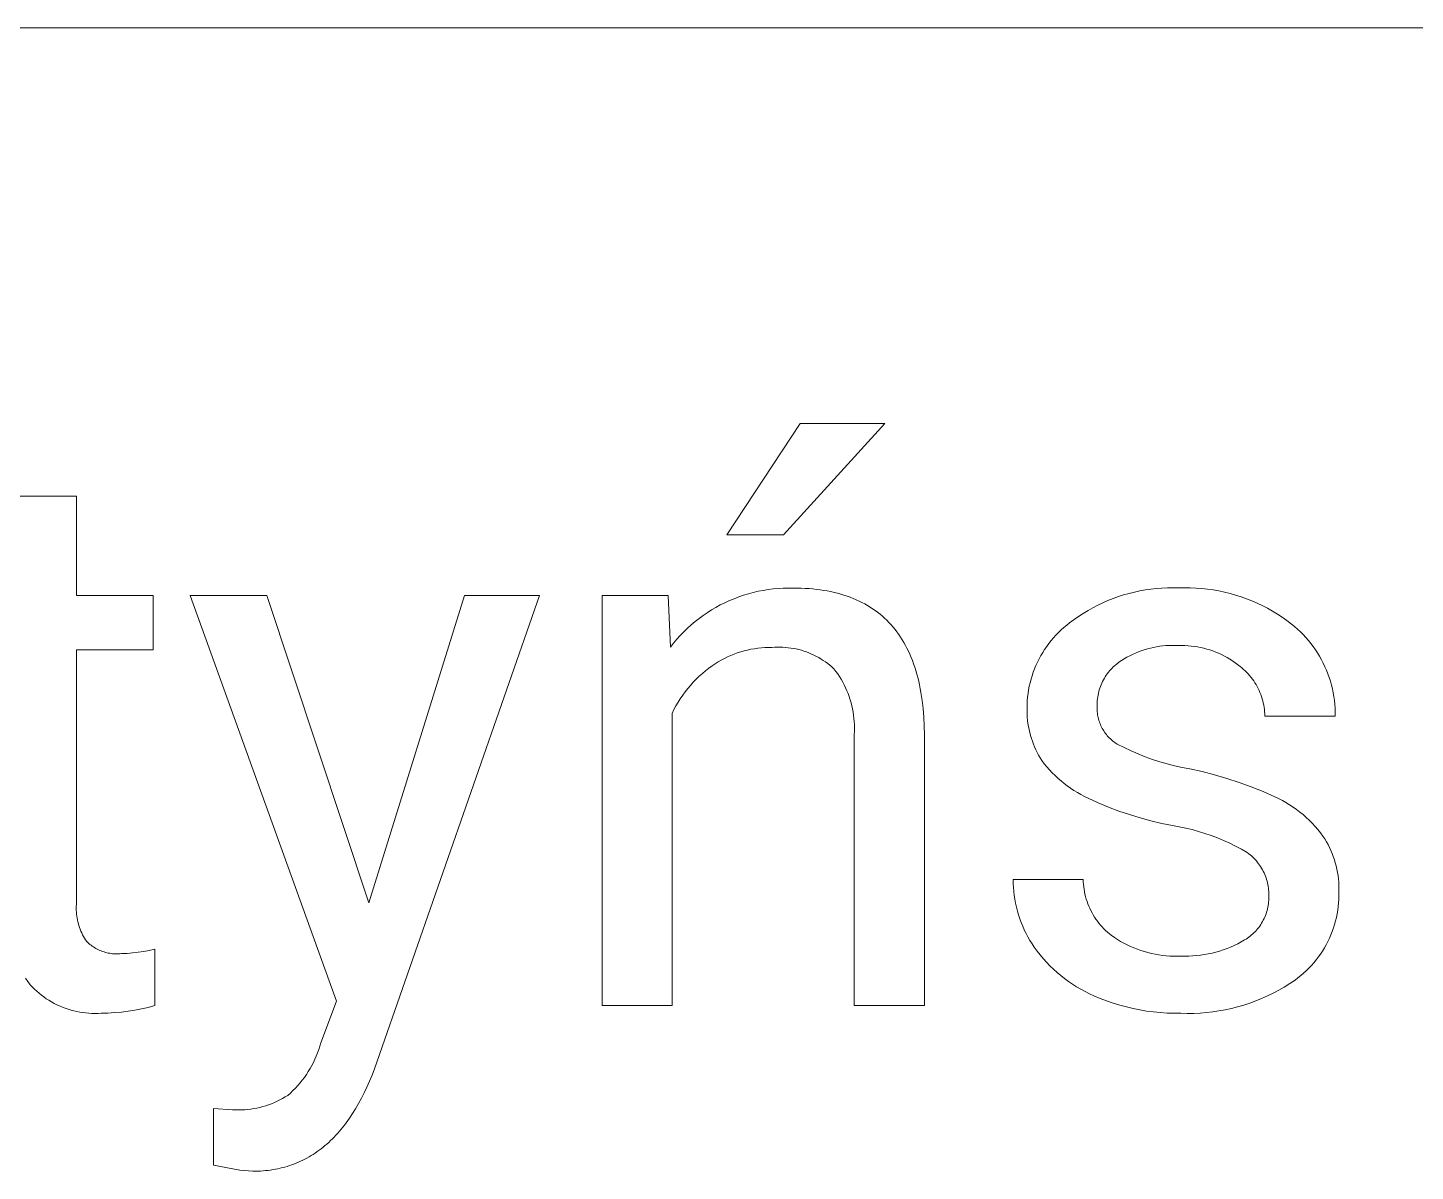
# Model space of a CAD drawing. Header units: millimetres. Extents: x -1283 to 2747, y -259 to 2557.
# Drawn here: x 2009.7 to 2105.7, y 112.7 to 191.8 of the extents above; entities that cross this region are included whole.
import ezdxf

# ---------------------------------------------------------------- set-up
doc = ezdxf.new("R2010")
doc.units = ezdxf.units.MM
doc.header["$MEASUREMENT"] = 0
doc.layers.add('Domyślny', color=7, linetype='Continuous', true_color=0x000000)

msp = doc.modelspace()

# ---------------------------------------------------------------- linework, layer by layer
at = {"layer": 'Domyślny', "color": 18, "lineweight": 15, "true_color": 0x000000}
for p, q in [((2743.172, 191.833), (1223.936, 191.833)), ((2058.08, 156.765), (2063.139, 164.455)), ((2069.004, 164.455), (2061.985, 156.752)), ((2063.139, 164.455), (2069.004, 164.455)), ((2008.229, 159.423), (2013.074, 159.423)), ((2013.074, 159.423), (2013.074, 152.551)), ((2061.985, 156.752), (2058.08, 156.765)), ((2059.227, 152.58), (2059.561, 152.681)), ((2059.561, 152.681), (2059.899, 152.772)), ((2059.899, 152.772), (2060.239, 152.85)), ((2060.239, 152.85), (2060.582, 152.918)), ((2060.582, 152.918), (2060.927, 152.973)), ((2060.927, 152.973), (2061.274, 153.017)), ((2061.274, 153.017), (2061.622, 153.049)), ((2061.622, 153.049), (2061.971, 153.07)), ((2061.971, 153.07), (2062.32, 153.078)), ((2062.32, 153.078), (2062.67, 153.075)), ((2062.67, 153.075), (2062.948, 153.072)), ((2062.948, 153.072), (2063.222, 153.065)), ((2063.222, 153.065), (2063.492, 153.052)), ((2063.492, 153.052), (2063.757, 153.035)), ((2063.757, 153.035), (2064.019, 153.013)), ((2064.019, 153.013), (2064.275, 152.986)), ((2064.275, 152.986), (2064.528, 152.953)), ((2064.528, 152.953), (2064.776, 152.916)), ((2064.776, 152.916), (2065.02, 152.874)), ((2065.02, 152.874), (2065.259, 152.827)), ((2065.259, 152.827), (2065.494, 152.775)), ((2065.494, 152.775), (2065.725, 152.718)), ((2065.725, 152.718), (2065.952, 152.656)), ((2065.952, 152.656), (2066.174, 152.589)), ((2085.521, 152.6), (2085.892, 152.705)), ((2085.892, 152.705), (2086.265, 152.798)), ((2086.265, 152.798), (2086.642, 152.878)), ((2086.642, 152.878), (2087.021, 152.946)), ((2087.021, 152.946), (2087.402, 153)), ((2087.402, 153), (2087.785, 153.042)), ((2087.785, 153.042), (2088.169, 153.071)), ((2088.169, 153.071), (2088.553, 153.088)), ((2088.553, 153.088), (2088.938, 153.091)), ((2088.938, 153.091), (2089.323, 153.081)), ((2089.323, 153.081), (2089.722, 153.093)), ((2089.722, 153.093), (2090.12, 153.091)), ((2090.12, 153.091), (2090.519, 153.076)), ((2090.519, 153.076), (2090.917, 153.047)), ((2090.917, 153.047), (2091.313, 153.005)), ((2091.313, 153.005), (2091.708, 152.949)), ((2091.708, 152.949), (2092.101, 152.88)), ((2092.101, 152.88), (2092.491, 152.798)), ((2092.491, 152.798), (2092.878, 152.702)), ((2092.878, 152.702), (2093.262, 152.594)), ((2013.074, 152.551), (2018.375, 152.551)), ((2018.375, 152.551), (2018.375, 148.807)), ((2031.055, 124.506), (2020.936, 152.555)), ((2020.936, 152.555), (2026.237, 152.555)), ((2026.237, 152.555), (2033.31, 131.297)), ((2033.31, 131.297), (2039.912, 152.555)), ((2045.106, 152.555), (2033.699, 119.823)), ((2039.912, 152.555), (2045.106, 152.555)), ((2049.437, 124.194), (2049.437, 152.551)), ((2049.437, 152.551), (2054.013, 152.551)), ((2054.013, 152.551), (2054.175, 148.995)), ((2057.009, 151.56), (2057.31, 151.738)), ((2057.31, 151.738), (2057.617, 151.905)), ((2057.617, 151.905), (2057.929, 152.061)), ((2057.929, 152.061), (2058.247, 152.207)), ((2058.247, 152.207), (2058.569, 152.342)), ((2058.569, 152.342), (2058.896, 152.467)), ((2058.896, 152.467), (2059.227, 152.58)), ((2066.174, 152.589), (2066.391, 152.517)), ((2066.391, 152.517), (2066.605, 152.441)), ((2066.605, 152.441), (2066.814, 152.359)), ((2066.814, 152.359), (2067.019, 152.272)), ((2067.019, 152.272), (2067.219, 152.181)), ((2067.219, 152.181), (2067.415, 152.084)), ((2067.415, 152.084), (2067.607, 151.982)), ((2067.607, 151.982), (2067.795, 151.876)), ((2067.795, 151.876), (2067.978, 151.764)), ((2067.978, 151.764), (2068.157, 151.648)), ((2083.056, 151.528), (2083.391, 151.716)), ((2083.391, 151.716), (2083.733, 151.893)), ((2083.733, 151.893), (2084.081, 152.058)), ((2084.081, 152.058), (2084.434, 152.211)), ((2084.434, 152.211), (2084.792, 152.353)), ((2084.792, 152.353), (2085.155, 152.483)), ((2085.155, 152.483), (2085.521, 152.6)), ((2093.262, 152.594), (2093.642, 152.473)), ((2093.642, 152.473), (2094.018, 152.338)), ((2094.018, 152.338), (2094.388, 152.192)), ((2094.388, 152.192), (2094.754, 152.032)), ((2094.754, 152.032), (2095.114, 151.861)), ((2095.114, 151.861), (2095.468, 151.677)), ((2095.468, 151.677), (2095.816, 151.481)), ((2055.602, 150.526), (2055.869, 150.752)), ((2055.869, 150.752), (2056.144, 150.968)), ((2056.144, 150.968), (2056.425, 151.175)), ((2056.425, 151.175), (2056.714, 151.373)), ((2056.714, 151.373), (2057.009, 151.56)), ((2068.157, 151.648), (2068.331, 151.527)), ((2068.331, 151.527), (2068.501, 151.4)), ((2068.501, 151.4), (2068.667, 151.269)), ((2068.667, 151.269), (2068.828, 151.133)), ((2068.828, 151.133), (2068.985, 150.992)), ((2068.985, 150.992), (2069.138, 150.845)), ((2069.138, 150.845), (2069.286, 150.694)), ((2081.781, 150.666), (2082.088, 150.897)), ((2082.088, 150.897), (2082.404, 151.118)), ((2082.404, 151.118), (2082.726, 151.328)), ((2082.726, 151.328), (2083.056, 151.528)), ((2095.816, 151.481), (2096.156, 151.274)), ((2096.156, 151.274), (2096.49, 151.056)), ((2096.49, 151.056), (2096.816, 150.826)), ((2096.816, 150.826), (2097.134, 150.585)), ((2054.615, 149.537), (2054.849, 149.797)), ((2054.849, 149.797), (2055.092, 150.048)), ((2055.092, 150.048), (2055.343, 150.292)), ((2055.343, 150.292), (2055.602, 150.526)), ((2069.286, 150.694), (2069.43, 150.538)), ((2069.43, 150.538), (2069.57, 150.377)), ((2069.57, 150.377), (2069.705, 150.211)), ((2069.705, 150.211), (2069.836, 150.04)), ((2069.836, 150.04), (2069.963, 149.865)), ((2069.963, 149.865), (2070.085, 149.684)), ((2080.668, 149.638), (2080.838, 149.825)), ((2080.838, 149.825), (2081.015, 150.006)), ((2081.015, 150.006), (2081.197, 150.181)), ((2081.197, 150.181), (2081.386, 150.349)), ((2081.386, 150.349), (2081.581, 150.511)), ((2081.581, 150.511), (2081.781, 150.666)), ((2097.134, 150.585), (2097.344, 150.415)), ((2097.344, 150.415), (2097.547, 150.237)), ((2097.547, 150.237), (2097.745, 150.053)), ((2097.745, 150.053), (2097.936, 149.862)), ((2097.936, 149.862), (2098.121, 149.664)), ((2018.375, 148.807), (2013.074, 148.807)), ((2013.074, 148.807), (2013.074, 131.199)), ((2054.175, 148.995), (2054.39, 149.27)), ((2054.39, 149.27), (2054.615, 149.537)), ((2059.499, 148.79), (2059.262, 148.731)), ((2059.737, 148.84), (2059.499, 148.79)), ((2059.978, 148.883), (2059.737, 148.84)), ((2060.219, 148.917), (2059.978, 148.883)), ((2060.462, 148.942), (2060.219, 148.917)), ((2060.706, 148.959), (2060.462, 148.942)), ((2060.949, 148.968), (2060.706, 148.959)), ((2061.193, 148.968), (2060.949, 148.968)), ((2061.38, 148.981), (2061.193, 148.968)), ((2061.566, 148.988), (2061.38, 148.981)), ((2061.753, 148.989), (2061.566, 148.988)), ((2061.939, 148.983), (2061.753, 148.989)), ((2062.125, 148.971), (2061.939, 148.983)), ((2062.311, 148.953), (2062.125, 148.971)), ((2062.496, 148.929), (2062.311, 148.953)), ((2062.68, 148.898), (2062.496, 148.929)), ((2062.863, 148.862), (2062.68, 148.898)), ((2063.044, 148.819), (2062.863, 148.862)), ((2063.224, 148.77), (2063.044, 148.819)), ((2070.085, 149.684), (2070.203, 149.498)), ((2070.203, 149.498), (2070.317, 149.307)), ((2070.317, 149.307), (2070.426, 149.111)), ((2070.426, 149.111), (2070.531, 148.911)), ((2070.531, 148.911), (2070.632, 148.705)), ((2079.918, 148.622), (2080.054, 148.835)), ((2080.054, 148.835), (2080.197, 149.044)), ((2080.197, 149.044), (2080.347, 149.247)), ((2080.347, 149.247), (2080.504, 149.446)), ((2080.504, 149.446), (2080.668, 149.638)), ((2086.949, 148.806), (2086.742, 148.736)), ((2087.159, 148.868), (2086.949, 148.806)), ((2087.37, 148.923), (2087.159, 148.868)), ((2087.584, 148.971), (2087.37, 148.923)), ((2087.798, 149.012), (2087.584, 148.971)), ((2088.014, 149.046), (2087.798, 149.012)), ((2088.231, 149.073), (2088.014, 149.046)), ((2088.449, 149.092), (2088.231, 149.073)), ((2088.667, 149.104), (2088.449, 149.092)), ((2088.886, 149.108), (2088.667, 149.104)), ((2089.105, 149.106), (2088.886, 149.108)), ((2089.323, 149.096), (2089.105, 149.106)), ((2089.542, 149.1), (2089.323, 149.096)), ((2089.761, 149.096), (2089.542, 149.1)), ((2089.979, 149.085), (2089.761, 149.096)), ((2090.197, 149.066), (2089.979, 149.085)), ((2090.414, 149.04), (2090.197, 149.066)), ((2090.631, 149.006), (2090.414, 149.04)), ((2090.845, 148.965), (2090.631, 149.006)), ((2091.059, 148.916), (2090.845, 148.965)), ((2091.27, 148.86), (2091.059, 148.916)), ((2091.48, 148.797), (2091.27, 148.86)), ((2091.687, 148.726), (2091.48, 148.797)), ((2098.121, 149.664), (2098.298, 149.46)), ((2098.298, 149.46), (2098.469, 149.251)), ((2098.469, 149.251), (2098.632, 149.035)), ((2098.632, 149.035), (2098.788, 148.814)), ((2098.788, 148.814), (2098.936, 148.588)), ((2057.262, 147.843), (2057.06, 147.707)), ((2057.47, 147.972), (2057.262, 147.843)), ((2057.681, 148.094), (2057.47, 147.972)), ((2057.897, 148.208), (2057.681, 148.094)), ((2058.116, 148.315), (2057.897, 148.208)), ((2058.339, 148.414), (2058.116, 148.315)), ((2058.566, 148.505), (2058.339, 148.414)), ((2058.795, 148.588), (2058.566, 148.505)), ((2059.027, 148.664), (2058.795, 148.588)), ((2059.262, 148.731), (2059.027, 148.664)), ((2063.403, 148.715), (2063.224, 148.77)), ((2063.579, 148.654), (2063.403, 148.715)), ((2063.753, 148.588), (2063.579, 148.654)), ((2063.925, 148.515), (2063.753, 148.588)), ((2064.095, 148.437), (2063.925, 148.515)), ((2064.261, 148.353), (2064.095, 148.437)), ((2064.425, 148.264), (2064.261, 148.353)), ((2064.586, 148.169), (2064.425, 148.264)), ((2064.743, 148.069), (2064.586, 148.169)), ((2064.897, 147.963), (2064.743, 148.069)), ((2065.047, 147.853), (2064.897, 147.963)), ((2065.194, 147.737), (2065.047, 147.853)), ((2070.632, 148.705), (2070.728, 148.495)), ((2070.728, 148.495), (2070.82, 148.279)), ((2070.82, 148.279), (2070.907, 148.059)), ((2070.907, 148.059), (2070.99, 147.833)), ((2070.99, 147.833), (2071.069, 147.603)), ((2079.451, 147.725), (2079.556, 147.955)), ((2079.556, 147.955), (2079.669, 148.182)), ((2079.669, 148.182), (2079.79, 148.404)), ((2079.79, 148.404), (2079.918, 148.622)), ((2085.089, 147.866), (2084.991, 147.788)), ((2085.189, 147.941), (2085.089, 147.866)), ((2085.371, 148.063), (2085.189, 147.941)), ((2085.557, 148.179), (2085.371, 148.063)), ((2085.746, 148.288), (2085.557, 148.179)), ((2085.939, 148.391), (2085.746, 148.288)), ((2086.135, 148.487), (2085.939, 148.391)), ((2086.335, 148.577), (2086.135, 148.487)), ((2086.537, 148.66), (2086.335, 148.577)), ((2086.742, 148.736), (2086.537, 148.66)), ((2091.891, 148.648), (2091.687, 148.726)), ((2092.093, 148.564), (2091.891, 148.648)), ((2092.292, 148.472), (2092.093, 148.564)), ((2092.487, 148.373), (2092.292, 148.472)), ((2092.679, 148.268), (2092.487, 148.373)), ((2092.867, 148.156), (2092.679, 148.268)), ((2093.051, 148.038), (2092.867, 148.156)), ((2093.231, 147.914), (2093.051, 148.038)), ((2093.407, 147.783), (2093.231, 147.914)), ((2098.936, 148.588), (2099.077, 148.357)), ((2099.077, 148.357), (2099.209, 148.122)), ((2099.209, 148.122), (2099.333, 147.882)), ((2099.333, 147.882), (2099.449, 147.637)), ((2056.159, 146.972), (2055.95, 146.77)), ((2056.375, 147.167), (2056.159, 146.972)), ((2056.597, 147.355), (2056.375, 147.167)), ((2056.825, 147.535), (2056.597, 147.355)), ((2057.06, 147.707), (2056.825, 147.535)), ((2065.336, 147.617), (2065.194, 147.737)), ((2065.475, 147.492), (2065.336, 147.617)), ((2065.609, 147.316), (2065.475, 147.492)), ((2065.737, 147.137), (2065.609, 147.316)), ((2065.859, 146.953), (2065.737, 147.137)), ((2065.975, 146.765), (2065.859, 146.953)), ((2071.069, 147.603), (2071.144, 147.368)), ((2071.144, 147.368), (2071.214, 147.127)), ((2071.214, 147.127), (2071.279, 146.882)), ((2071.279, 146.882), (2071.341, 146.632)), ((2079.112, 146.773), (2079.185, 147.015)), ((2079.185, 147.015), (2079.265, 147.255)), ((2079.265, 147.255), (2079.354, 147.492)), ((2079.354, 147.492), (2079.451, 147.725)), ((2084.25, 146.944), (2084.185, 146.837)), ((2084.319, 147.049), (2084.25, 146.944)), ((2084.391, 147.151), (2084.319, 147.049)), ((2084.467, 147.251), (2084.391, 147.151)), ((2084.547, 147.348), (2084.467, 147.251)), ((2084.63, 147.442), (2084.547, 147.348)), ((2084.715, 147.533), (2084.63, 147.442)), ((2084.805, 147.621), (2084.715, 147.533)), ((2084.897, 147.706), (2084.805, 147.621)), ((2084.991, 147.788), (2084.897, 147.706)), ((2093.577, 147.646), (2093.407, 147.783)), ((2093.696, 147.551), (2093.577, 147.646)), ((2093.812, 147.452), (2093.696, 147.551)), ((2093.924, 147.349), (2093.812, 147.452)), ((2094.032, 147.242), (2093.924, 147.349)), ((2094.137, 147.132), (2094.032, 147.242)), ((2094.237, 147.018), (2094.137, 147.132)), ((2094.334, 146.9), (2094.237, 147.018)), ((2094.426, 146.779), (2094.334, 146.9)), ((2099.449, 147.637), (2099.557, 147.389)), ((2099.557, 147.389), (2099.656, 147.138)), ((2099.656, 147.138), (2099.746, 146.883)), ((2099.746, 146.883), (2099.827, 146.625)), ((2055.366, 146.122), (2055.187, 145.893)), ((2055.553, 146.345), (2055.366, 146.122)), ((2055.748, 146.561), (2055.553, 146.345)), ((2055.95, 146.77), (2055.748, 146.561)), ((2066.085, 146.573), (2065.975, 146.765)), ((2066.188, 146.377), (2066.085, 146.573)), ((2066.284, 146.179), (2066.188, 146.377)), ((2066.374, 145.977), (2066.284, 146.179)), ((2066.457, 145.772), (2066.374, 145.977)), ((2071.341, 146.632), (2071.398, 146.377)), ((2071.398, 146.377), (2071.45, 146.117)), ((2071.45, 146.117), (2071.499, 145.852)), ((2078.908, 145.783), (2078.946, 146.033)), ((2078.946, 146.033), (2078.993, 146.281)), ((2078.993, 146.281), (2079.048, 146.528)), ((2079.048, 146.528), (2079.112, 146.773)), ((2083.802, 145.914), (2083.773, 145.792)), ((2083.836, 146.035), (2083.802, 145.914)), ((2083.874, 146.154), (2083.836, 146.035)), ((2083.915, 146.273), (2083.874, 146.154)), ((2083.961, 146.389), (2083.915, 146.273)), ((2084.011, 146.504), (2083.961, 146.389)), ((2084.065, 146.617), (2084.011, 146.504)), ((2084.123, 146.728), (2084.065, 146.617)), ((2084.185, 146.837), (2084.123, 146.728)), ((2094.515, 146.655), (2094.426, 146.779)), ((2094.599, 146.528), (2094.515, 146.655)), ((2094.678, 146.398), (2094.599, 146.528)), ((2094.753, 146.266), (2094.678, 146.398)), ((2094.823, 146.131), (2094.753, 146.266)), ((2094.888, 145.994), (2094.823, 146.131)), ((2094.949, 145.854), (2094.888, 145.994)), ((2099.827, 146.625), (2099.9, 146.365)), ((2099.9, 146.365), (2099.964, 146.102)), ((2099.964, 146.102), (2100.018, 145.837)), ((2054.696, 145.172), (2054.549, 144.921)), ((2054.851, 145.418), (2054.696, 145.172)), ((2055.015, 145.659), (2054.851, 145.418)), ((2055.187, 145.893), (2055.015, 145.659)), ((2066.533, 145.565), (2066.457, 145.772)), ((2066.602, 145.355), (2066.533, 145.565)), ((2066.664, 145.143), (2066.602, 145.355)), ((2066.719, 144.929), (2066.664, 145.143)), ((2071.499, 145.852), (2071.543, 145.582)), ((2071.543, 145.582), (2071.582, 145.307)), ((2071.582, 145.307), (2071.648, 144.742)), ((2078.842, 144.774), (2078.845, 145.027)), ((2078.845, 145.027), (2078.857, 145.28)), ((2078.857, 145.28), (2078.878, 145.532)), ((2078.878, 145.532), (2078.908, 145.783)), ((2083.689, 145.172), (2083.686, 145.047)), ((2083.686, 145.047), (2083.686, 144.922)), ((2083.698, 145.297), (2083.689, 145.172)), ((2083.71, 145.422), (2083.698, 145.297)), ((2083.727, 145.546), (2083.71, 145.422)), ((2083.747, 145.67), (2083.727, 145.546)), ((2083.773, 145.792), (2083.747, 145.67)), ((2095.005, 145.712), (2094.949, 145.854)), ((2095.056, 145.569), (2095.005, 145.712)), ((2095.101, 145.424), (2095.056, 145.569)), ((2095.142, 145.277), (2095.101, 145.424)), ((2095.178, 145.129), (2095.142, 145.277)), ((2095.208, 144.98), (2095.178, 145.129)), ((2095.233, 144.83), (2095.208, 144.98)), ((2100.018, 145.837), (2100.064, 145.571)), ((2100.064, 145.571), (2100.1, 145.303)), ((2100.1, 145.303), (2100.127, 145.034)), ((2100.127, 145.034), (2100.145, 144.764)), ((2054.411, 144.665), (2054.282, 144.405)), ((2054.282, 144.405), (2054.282, 124.194)), ((2054.549, 144.921), (2054.411, 144.665)), ((2066.767, 144.713), (2066.719, 144.929)), ((2066.807, 144.496), (2066.767, 144.713)), ((2066.84, 144.278), (2066.807, 144.496)), ((2066.866, 144.059), (2066.84, 144.278)), ((2066.884, 143.838), (2066.866, 144.059)), ((2071.648, 144.742), (2071.697, 144.157)), ((2071.697, 144.157), (2071.728, 143.553)), ((2078.839, 144.562), (2078.842, 144.774)), ((2078.843, 144.349), (2078.839, 144.562)), ((2078.855, 144.137), (2078.843, 144.349)), ((2078.874, 143.926), (2078.855, 144.137)), ((2083.686, 144.922), (2083.683, 144.821)), ((2083.683, 144.821), (2083.683, 144.719)), ((2083.683, 144.719), (2083.686, 144.618)), ((2083.686, 144.618), (2083.693, 144.517)), ((2083.693, 144.517), (2083.704, 144.416)), ((2083.704, 144.416), (2083.717, 144.316)), ((2083.717, 144.316), (2083.735, 144.216)), ((2083.735, 144.216), (2083.756, 144.117)), ((2083.756, 144.117), (2083.78, 144.019)), ((2083.78, 144.019), (2083.808, 143.921)), ((2095.253, 144.679), (2095.233, 144.83)), ((2095.268, 144.528), (2095.253, 144.679)), ((2095.278, 144.376), (2095.268, 144.528)), ((2095.282, 144.224), (2095.278, 144.376)), ((2100.153, 144.224), (2095.282, 144.224)), ((2100.145, 144.764), (2100.154, 144.494)), ((2100.154, 144.494), (2100.153, 144.224)), ((2066.895, 143.618), (2066.884, 143.838)), ((2066.884, 142.956), (2066.895, 143.176)), ((2066.899, 143.397), (2066.895, 143.618)), ((2066.895, 143.176), (2066.899, 143.397)), ((2071.728, 143.553), (2071.742, 142.929)), ((2078.9, 143.715), (2078.874, 143.926)), ((2078.933, 143.505), (2078.9, 143.715)), ((2078.973, 143.297), (2078.933, 143.505)), ((2079.02, 143.09), (2078.973, 143.297)), ((2079.074, 142.884), (2079.02, 143.09)), ((2083.808, 143.921), (2083.839, 143.825)), ((2083.839, 143.825), (2083.873, 143.73)), ((2083.873, 143.73), (2083.911, 143.636)), ((2083.911, 143.636), (2083.952, 143.543)), ((2083.952, 143.543), (2083.996, 143.452)), ((2083.996, 143.452), (2084.043, 143.363)), ((2084.043, 143.363), (2084.094, 143.275)), ((2084.094, 143.275), (2084.147, 143.189)), ((2084.147, 143.189), (2084.203, 143.105)), ((2084.203, 143.105), (2084.263, 143.022)), ((2084.263, 143.022), (2084.325, 142.942)), ((2066.884, 124.194), (2066.884, 142.956)), ((2071.742, 142.929), (2071.742, 124.194)), ((2079.135, 142.681), (2079.074, 142.884)), ((2079.203, 142.479), (2079.135, 142.681)), ((2079.277, 142.281), (2079.203, 142.479)), ((2079.359, 142.084), (2079.277, 142.281)), ((2079.446, 141.891), (2079.359, 142.084)), ((2084.325, 142.942), (2084.389, 142.865)), ((2084.389, 142.865), (2084.457, 142.789)), ((2084.457, 142.789), (2084.527, 142.716)), ((2084.527, 142.716), (2084.6, 142.645)), ((2084.6, 142.645), (2084.674, 142.577)), ((2084.674, 142.577), (2084.752, 142.512)), ((2084.752, 142.512), (2084.831, 142.449)), ((2084.831, 142.449), (2084.913, 142.389)), ((2084.913, 142.389), (2084.997, 142.332)), ((2084.997, 142.332), (2085.082, 142.278)), ((2085.082, 142.278), (2085.556, 142.037)), ((2079.541, 141.701), (2079.446, 141.891)), ((2079.641, 141.514), (2079.541, 141.701)), ((2079.748, 141.33), (2079.641, 141.514)), ((2079.862, 141.151), (2079.748, 141.33)), ((2080.03, 140.929), (2079.862, 141.151)), ((2085.556, 142.037), (2086.036, 141.812)), ((2086.036, 141.812), (2086.524, 141.602)), ((2086.524, 141.602), (2087.018, 141.407)), ((2087.018, 141.407), (2087.518, 141.228)), ((2087.518, 141.228), (2088.023, 141.065)), ((2080.206, 140.714), (2080.03, 140.929)), ((2080.389, 140.505), (2080.206, 140.714)), ((2080.579, 140.301), (2080.389, 140.505)), ((2080.776, 140.105), (2080.579, 140.301)), ((2088.023, 141.065), (2088.533, 140.917)), ((2088.533, 140.917), (2089.048, 140.786)), ((2089.048, 140.786), (2089.566, 140.672)), ((2089.566, 140.672), (2090.088, 140.573)), ((2090.088, 140.573), (2090.955, 140.382)), ((2090.955, 140.382), (2091.815, 140.162)), ((2091.815, 140.162), (2092.667, 139.913)), ((2080.979, 139.914), (2080.776, 140.105)), ((2081.188, 139.731), (2080.979, 139.914)), ((2081.403, 139.555), (2081.188, 139.731)), ((2081.624, 139.386), (2081.403, 139.555)), ((2081.85, 139.224), (2081.624, 139.386)), ((2082.082, 139.07), (2081.85, 139.224)), ((2092.667, 139.913), (2093.511, 139.636)), ((2093.511, 139.636), (2094.344, 139.332)), ((2094.344, 139.332), (2095.168, 139)), ((2082.319, 138.924), (2082.082, 139.07)), ((2082.56, 138.786), (2082.319, 138.924)), ((2082.806, 138.656), (2082.56, 138.786)), ((2083.056, 138.534), (2082.806, 138.656)), ((2083.758, 138.217), (2083.056, 138.534)), ((2095.168, 139), (2095.98, 138.641)), ((2095.98, 138.641), (2096.241, 138.516)), ((2096.241, 138.516), (2096.499, 138.382)), ((2096.499, 138.382), (2096.751, 138.24)), ((2096.751, 138.24), (2096.999, 138.089)), ((2084.471, 137.922), (2083.758, 138.217)), ((2085.192, 137.651), (2084.471, 137.922)), ((2085.921, 137.402), (2085.192, 137.651)), ((2086.658, 137.176), (2085.921, 137.402)), ((2096.999, 138.089), (2097.241, 137.929)), ((2097.241, 137.929), (2097.477, 137.761)), ((2097.477, 137.761), (2097.708, 137.586)), ((2097.708, 137.586), (2097.932, 137.402)), ((2097.932, 137.402), (2098.15, 137.211)), ((2087.402, 136.974), (2086.658, 137.176)), ((2088.152, 136.796), (2087.402, 136.974)), ((2088.907, 136.641), (2088.152, 136.796)), ((2089.361, 136.564), (2088.907, 136.641)), ((2089.813, 136.472), (2089.361, 136.564)), ((2090.261, 136.366), (2089.813, 136.472)), ((2090.705, 136.245), (2090.261, 136.366)), ((2098.15, 137.211), (2098.361, 137.012)), ((2098.361, 137.012), (2098.565, 136.806)), ((2098.565, 136.806), (2098.762, 136.594)), ((2098.762, 136.594), (2098.952, 136.374)), ((2098.952, 136.374), (2099.134, 136.148)), ((2091.146, 136.11), (2090.705, 136.245)), ((2091.581, 135.96), (2091.146, 136.11)), ((2092.012, 135.797), (2091.581, 135.96)), ((2092.437, 135.62), (2092.012, 135.797)), ((2092.856, 135.429), (2092.437, 135.62)), ((2093.269, 135.224), (2092.856, 135.429)), ((2099.134, 136.148), (2099.308, 135.917)), ((2099.308, 135.917), (2099.431, 135.726)), ((2099.431, 135.726), (2099.547, 135.531)), ((2099.547, 135.531), (2099.657, 135.332)), ((2093.675, 135.006), (2093.269, 135.224)), ((2094.074, 134.776), (2093.675, 135.006)), ((2094.172, 134.703), (2094.074, 134.776)), ((2094.268, 134.626), (2094.172, 134.703)), ((2094.36, 134.547), (2094.268, 134.626)), ((2094.45, 134.464), (2094.36, 134.547)), ((2094.538, 134.379), (2094.45, 134.464)), ((2099.657, 135.332), (2099.759, 135.13)), ((2099.759, 135.13), (2099.854, 134.924)), ((2099.854, 134.924), (2099.942, 134.715)), ((2099.942, 134.715), (2100.023, 134.503)), ((2100.023, 134.503), (2100.097, 134.288)), ((2094.622, 134.29), (2094.538, 134.379)), ((2094.703, 134.198), (2094.622, 134.29)), ((2094.781, 134.104), (2094.703, 134.198)), ((2094.856, 134.008), (2094.781, 134.104)), ((2094.927, 133.908), (2094.856, 134.008)), ((2094.995, 133.807), (2094.927, 133.908)), ((2095.06, 133.703), (2094.995, 133.807)), ((2095.121, 133.597), (2095.06, 133.703)), ((2095.178, 133.489), (2095.121, 133.597)), ((2095.231, 133.379), (2095.178, 133.489)), ((2100.097, 134.288), (2100.163, 134.071)), ((2100.163, 134.071), (2100.221, 133.851)), ((2100.221, 133.851), (2100.272, 133.63)), ((2100.272, 133.63), (2100.315, 133.407)), ((2077.88, 132.647), (2077.875, 132.924)), ((2077.875, 132.924), (2082.72, 132.924)), ((2077.893, 132.37), (2077.88, 132.647)), ((2082.72, 132.924), (2082.726, 132.752)), ((2082.726, 132.752), (2082.738, 132.58)), ((2082.738, 132.58), (2082.756, 132.409)), ((2095.281, 133.267), (2095.231, 133.379)), ((2095.327, 133.154), (2095.281, 133.267)), ((2095.369, 133.039), (2095.327, 133.154)), ((2095.407, 132.923), (2095.369, 133.039)), ((2095.441, 132.805), (2095.407, 132.923)), ((2095.471, 132.687), (2095.441, 132.805)), ((2095.497, 132.567), (2095.471, 132.687)), ((2095.519, 132.447), (2095.497, 132.567)), ((2100.315, 133.407), (2100.35, 133.183)), ((2100.35, 133.183), (2100.377, 132.958)), ((2100.377, 132.958), (2100.397, 132.732)), ((2100.397, 132.732), (2100.409, 132.505)), ((2100.409, 132.505), (2100.412, 132.278)), ((2077.916, 132.095), (2077.893, 132.37)), ((2077.948, 131.82), (2077.916, 132.095)), ((2077.99, 131.546), (2077.948, 131.82)), ((2078.041, 131.274), (2077.99, 131.546)), ((2082.756, 132.409), (2082.78, 132.238)), ((2082.78, 132.238), (2082.81, 132.069)), ((2082.81, 132.069), (2082.845, 131.9)), ((2082.845, 131.9), (2082.887, 131.733)), ((2082.887, 131.733), (2082.934, 131.568)), ((2082.934, 131.568), (2082.986, 131.404)), ((2095.537, 132.326), (2095.519, 132.447)), ((2095.551, 132.204), (2095.537, 132.326)), ((2095.56, 132.083), (2095.551, 132.204)), ((2095.558, 131.477), (2095.563, 131.597)), ((2095.565, 131.96), (2095.56, 132.083)), ((2095.563, 131.597), (2095.564, 131.716)), ((2095.564, 131.716), (2095.567, 131.838)), ((2095.567, 131.838), (2095.565, 131.96)), ((2100.403, 131.546), (2100.387, 131.293)), ((2100.41, 131.799), (2100.403, 131.546)), ((2100.412, 132.278), (2100.408, 132.051)), ((2100.408, 132.051), (2100.41, 131.799)), ((2013.067, 131.064), (2013.064, 130.928)), ((2013.064, 130.928), (2013.066, 130.793)), ((2013.066, 130.793), (2013.073, 130.657)), ((2013.074, 131.199), (2013.067, 131.064)), ((2013.073, 130.657), (2013.084, 130.522)), ((2078.1, 131.003), (2078.041, 131.274)), ((2078.17, 130.735), (2078.1, 131.003)), ((2078.248, 130.47), (2078.17, 130.735)), ((2082.986, 131.404), (2083.045, 131.242)), ((2083.045, 131.242), (2083.109, 131.082)), ((2083.109, 131.082), (2083.178, 130.924)), ((2083.178, 130.924), (2083.253, 130.769)), ((2083.253, 130.769), (2083.333, 130.617)), ((2083.333, 130.617), (2083.418, 130.467)), ((2095.328, 130.432), (2095.37, 130.544)), ((2095.37, 130.544), (2095.408, 130.658)), ((2095.408, 130.658), (2095.441, 130.772)), ((2095.441, 130.772), (2095.471, 130.888)), ((2095.471, 130.888), (2095.497, 131.004)), ((2095.497, 131.004), (2095.518, 131.122)), ((2095.518, 131.122), (2095.535, 131.24)), ((2095.535, 131.24), (2095.549, 131.358)), ((2095.549, 131.358), (2095.558, 131.477)), ((2100.286, 130.542), (2100.235, 130.294)), ((2100.328, 130.791), (2100.286, 130.542)), ((2100.362, 131.042), (2100.328, 130.791)), ((2100.387, 131.293), (2100.362, 131.042)), ((2013.084, 130.522), (2013.1, 130.387)), ((2013.1, 130.387), (2013.12, 130.253)), ((2013.12, 130.253), (2013.145, 130.12)), ((2013.145, 130.12), (2013.175, 129.988)), ((2013.175, 129.988), (2013.209, 129.856)), ((2013.209, 129.856), (2013.247, 129.726)), ((2013.247, 129.726), (2013.29, 129.598)), ((2013.29, 129.598), (2013.337, 129.47)), ((2078.335, 130.207), (2078.248, 130.47)), ((2078.43, 129.947), (2078.335, 130.207)), ((2078.535, 129.691), (2078.43, 129.947)), ((2078.648, 129.438), (2078.535, 129.691)), ((2083.418, 130.467), (2083.508, 130.321)), ((2083.508, 130.321), (2083.604, 130.178)), ((2083.604, 130.178), (2083.704, 130.038)), ((2083.704, 130.038), (2083.809, 129.901)), ((2083.809, 129.901), (2083.918, 129.769)), ((2083.918, 129.769), (2084.033, 129.64)), ((2084.033, 129.64), (2084.151, 129.515)), ((2094.787, 129.51), (2094.861, 129.603)), ((2094.861, 129.603), (2094.932, 129.699)), ((2094.932, 129.699), (2095, 129.798)), ((2095, 129.798), (2095.064, 129.899)), ((2095.064, 129.899), (2095.124, 130.001)), ((2095.124, 130.001), (2095.181, 130.106)), ((2095.181, 130.106), (2095.234, 130.213)), ((2095.234, 130.213), (2095.283, 130.322)), ((2095.283, 130.322), (2095.328, 130.432)), ((2100.108, 129.805), (2100.032, 129.564)), ((2100.176, 130.048), (2100.108, 129.805)), ((2100.235, 130.294), (2100.176, 130.048)), ((2013.337, 129.47), (2013.389, 129.345)), ((2013.389, 129.345), (2013.445, 129.221)), ((2013.445, 129.221), (2013.505, 129.1)), ((2013.505, 129.1), (2013.569, 128.98)), ((2013.569, 128.98), (2013.637, 128.863)), ((2013.637, 128.863), (2013.709, 128.748)), ((2013.709, 128.748), (2013.785, 128.636)), ((2013.785, 128.636), (2013.858, 128.565)), ((2078.77, 129.189), (2078.648, 129.438)), ((2078.9, 128.945), (2078.77, 129.189)), ((2079.038, 128.705), (2078.9, 128.945)), ((2079.184, 128.47), (2079.038, 128.705)), ((2084.151, 129.515), (2084.274, 129.394)), ((2084.274, 129.394), (2084.401, 129.278)), ((2084.401, 129.278), (2084.532, 129.166)), ((2084.532, 129.166), (2084.666, 129.059)), ((2084.666, 129.059), (2084.876, 128.912)), ((2084.876, 128.912), (2085.091, 128.772)), ((2085.091, 128.772), (2085.31, 128.639)), ((2085.31, 128.639), (2085.534, 128.514)), ((2093.651, 128.601), (2093.886, 128.737)), ((2093.886, 128.737), (2093.988, 128.799)), ((2093.988, 128.799), (2094.087, 128.865)), ((2094.087, 128.865), (2094.184, 128.935)), ((2094.184, 128.935), (2094.279, 129.008)), ((2094.279, 129.008), (2094.371, 129.084)), ((2094.371, 129.084), (2094.46, 129.163)), ((2094.46, 129.163), (2094.546, 129.245)), ((2094.546, 129.245), (2094.63, 129.331)), ((2094.63, 129.331), (2094.71, 129.419)), ((2094.71, 129.419), (2094.787, 129.51)), ((2099.645, 128.63), (2099.529, 128.405)), ((2099.754, 128.858), (2099.645, 128.63)), ((2099.855, 129.09), (2099.754, 128.858)), ((2099.948, 129.325), (2099.855, 129.09)), ((2100.032, 129.564), (2099.948, 129.325)), ((2013.858, 128.565), (2013.933, 128.497)), ((2013.933, 128.497), (2014.01, 128.431)), ((2014.01, 128.431), (2014.09, 128.369)), ((2014.09, 128.369), (2014.171, 128.309)), ((2014.171, 128.309), (2014.255, 128.252)), ((2014.255, 128.252), (2014.341, 128.197)), ((2014.341, 128.197), (2014.428, 128.146)), ((2014.428, 128.146), (2014.517, 128.098)), ((2014.517, 128.098), (2014.608, 128.053)), ((2014.608, 128.053), (2014.701, 128.011)), ((2014.701, 128.011), (2014.794, 127.973)), ((2014.794, 127.973), (2014.889, 127.937)), ((2014.889, 127.937), (2014.986, 127.905)), ((2014.986, 127.905), (2015.083, 127.877)), ((2015.083, 127.877), (2015.181, 127.851)), ((2015.181, 127.851), (2015.28, 127.83)), ((2015.28, 127.83), (2015.38, 127.811)), ((2015.38, 127.811), (2015.48, 127.796)), ((2015.48, 127.796), (2015.581, 127.785)), ((2015.581, 127.785), (2015.682, 127.777)), ((2015.682, 127.777), (2015.783, 127.773)), ((2015.783, 127.773), (2015.884, 127.772)), ((2015.884, 127.772), (2015.986, 127.775)), ((2015.986, 127.775), (2016.087, 127.781)), ((2016.087, 127.781), (2016.188, 127.79)), ((2016.188, 127.79), (2016.576, 127.809)), ((2016.576, 127.809), (2016.963, 127.841)), ((2016.963, 127.841), (2017.35, 127.885)), ((2017.35, 127.885), (2017.734, 127.944)), ((2017.734, 127.944), (2018.116, 128.015)), ((2018.116, 128.015), (2018.496, 128.099)), ((2018.496, 128.099), (2018.496, 124.194)), ((2079.338, 128.24), (2079.184, 128.47)), ((2079.536, 127.968), (2079.338, 128.24)), ((2079.744, 127.703), (2079.536, 127.968)), ((2079.96, 127.445), (2079.744, 127.703)), ((2085.534, 128.514), (2085.761, 128.397)), ((2085.761, 128.397), (2085.993, 128.287)), ((2085.993, 128.287), (2086.228, 128.186)), ((2086.228, 128.186), (2086.467, 128.092)), ((2086.467, 128.092), (2086.708, 128.006)), ((2086.708, 128.006), (2086.952, 127.929)), ((2086.952, 127.929), (2087.199, 127.86)), ((2087.199, 127.86), (2087.448, 127.799)), ((2087.448, 127.799), (2087.699, 127.747)), ((2087.699, 127.747), (2087.951, 127.704)), ((2087.951, 127.704), (2088.205, 127.668)), ((2088.205, 127.668), (2088.46, 127.642)), ((2090.567, 127.649), (2090.836, 127.679)), ((2090.836, 127.679), (2091.104, 127.718)), ((2091.104, 127.718), (2091.371, 127.766)), ((2091.371, 127.766), (2091.635, 127.824)), ((2091.635, 127.824), (2091.898, 127.89)), ((2091.898, 127.89), (2092.158, 127.966)), ((2092.158, 127.966), (2092.416, 128.05)), ((2092.416, 128.05), (2092.67, 128.143)), ((2092.67, 128.143), (2092.921, 128.245)), ((2092.921, 128.245), (2093.169, 128.355)), ((2093.169, 128.355), (2093.412, 128.474)), ((2093.412, 128.474), (2093.651, 128.601)), ((2099.134, 127.758), (2098.987, 127.552)), ((2099.273, 127.969), (2099.134, 127.758)), ((2099.405, 128.185), (2099.273, 127.969)), ((2099.529, 128.405), (2099.405, 128.185)), ((2080.186, 127.194), (2079.96, 127.445)), ((2080.419, 126.951), (2080.186, 127.194)), ((2080.661, 126.717), (2080.419, 126.951)), ((2080.91, 126.491), (2080.661, 126.717)), ((2088.46, 127.642), (2088.716, 127.624)), ((2088.716, 127.624), (2088.972, 127.615)), ((2088.972, 127.615), (2089.228, 127.614)), ((2089.228, 127.614), (2089.484, 127.623)), ((2089.484, 127.623), (2089.755, 127.615)), ((2089.755, 127.615), (2090.026, 127.617)), ((2090.026, 127.617), (2090.297, 127.629)), ((2090.297, 127.629), (2090.567, 127.649)), ((2098.333, 126.782), (2098.153, 126.604)), ((2098.506, 126.966), (2098.333, 126.782)), ((2098.673, 127.156), (2098.506, 126.966)), ((2098.834, 127.351), (2098.673, 127.156)), ((2098.987, 127.552), (2098.834, 127.351)), ((2009.715, 125.86), (2009.558, 126.095)), ((2009.88, 125.63), (2009.715, 125.86)), ((2081.167, 126.273), (2080.91, 126.491)), ((2081.431, 126.064), (2081.167, 126.273)), ((2081.703, 125.865), (2081.431, 126.064)), ((2081.981, 125.675), (2081.703, 125.865)), ((2097.375, 125.958), (2097.01, 125.713)), ((2097.578, 126.11), (2097.375, 125.958)), ((2097.775, 126.268), (2097.578, 126.11)), ((2097.967, 126.433), (2097.775, 126.268)), ((2098.153, 126.604), (2097.967, 126.433)), ((2010.024, 125.477), (2009.88, 125.63)), ((2010.173, 125.329), (2010.024, 125.477)), ((2010.328, 125.187), (2010.173, 125.329)), ((2010.487, 125.05), (2010.328, 125.187)), ((2010.651, 124.919), (2010.487, 125.05)), ((2010.819, 124.793), (2010.651, 124.919)), ((2010.991, 124.673), (2010.819, 124.793)), ((2082.265, 125.494), (2081.981, 125.675)), ((2082.555, 125.323), (2082.265, 125.494)), ((2082.851, 125.162), (2082.555, 125.323)), ((2083.152, 125.012), (2082.851, 125.162)), ((2083.458, 124.871), (2083.152, 125.012)), ((2083.898, 124.688), (2083.458, 124.871)), ((2095.47, 124.862), (2095.068, 124.683)), ((2095.865, 125.055), (2095.47, 124.862)), ((2096.254, 125.261), (2095.865, 125.055)), ((2096.636, 125.481), (2096.254, 125.261)), ((2097.01, 125.713), (2096.636, 125.481)), ((2011.168, 124.56), (2010.991, 124.673)), ((2011.348, 124.452), (2011.168, 124.56)), ((2011.532, 124.351), (2011.348, 124.452)), ((2011.72, 124.257), (2011.532, 124.351)), ((2011.911, 124.169), (2011.72, 124.257)), ((2012.104, 124.087), (2011.911, 124.169)), ((2012.3, 124.013), (2012.104, 124.087)), ((2012.499, 123.945), (2012.3, 124.013)), ((2012.7, 123.884), (2012.499, 123.945)), ((2012.903, 123.831), (2012.7, 123.884)), ((2013.108, 123.784), (2012.903, 123.831)), ((2017.12, 123.88), (2016.655, 123.807)), ((2017.582, 123.969), (2017.12, 123.88)), ((2018.041, 124.074), (2017.582, 123.969)), ((2018.496, 124.194), (2018.041, 124.074)), ((2029.981, 121.621), (2031.055, 124.506)), ((2054.282, 124.194), (2049.437, 124.194)), ((2071.742, 124.194), (2066.884, 124.194)), ((2084.343, 124.518), (2083.898, 124.688)), ((2084.794, 124.364), (2084.343, 124.518)), ((2085.249, 124.225), (2084.794, 124.364)), ((2085.709, 124.1), (2085.249, 124.225)), ((2086.173, 123.991), (2085.709, 124.1)), ((2086.64, 123.898), (2086.173, 123.991)), ((2087.11, 123.82), (2086.64, 123.898)), ((2092.116, 123.824), (2091.68, 123.76)), ((2092.549, 123.903), (2092.116, 123.824)), ((2092.979, 123.997), (2092.549, 123.903)), ((2093.406, 124.106), (2092.979, 123.997)), ((2093.828, 124.229), (2093.406, 124.106)), ((2094.247, 124.366), (2093.828, 124.229)), ((2094.66, 124.517), (2094.247, 124.366)), ((2095.068, 124.683), (2094.66, 124.517)), ((2013.314, 123.744), (2013.108, 123.784)), ((2013.522, 123.712), (2013.314, 123.744)), ((2013.73, 123.687), (2013.522, 123.712)), ((2013.939, 123.669), (2013.73, 123.687)), ((2014.149, 123.658), (2013.939, 123.669)), ((2014.359, 123.655), (2014.149, 123.658)), ((2014.569, 123.659), (2014.359, 123.655)), ((2014.778, 123.67), (2014.569, 123.659)), ((2015.249, 123.681), (2014.778, 123.67)), ((2015.719, 123.707), (2015.249, 123.681)), ((2016.188, 123.749), (2015.719, 123.707)), ((2016.655, 123.807), (2016.188, 123.749)), ((2087.582, 123.757), (2087.11, 123.82)), ((2088.056, 123.71), (2087.582, 123.757)), ((2088.532, 123.679), (2088.056, 123.71)), ((2089.008, 123.663), (2088.532, 123.679)), ((2089.484, 123.664), (2089.008, 123.663)), ((2089.924, 123.653), (2089.484, 123.664)), ((2090.364, 123.657), (2089.924, 123.653)), ((2090.804, 123.676), (2090.364, 123.657)), ((2091.243, 123.711), (2090.804, 123.676)), ((2091.68, 123.76), (2091.243, 123.711)), ((2029.759, 120.93), (2029.841, 121.158)), ((2029.841, 121.158), (2029.915, 121.388)), ((2029.915, 121.388), (2029.981, 121.621)), ((2029.239, 119.838), (2029.358, 120.049)), ((2029.358, 120.049), (2029.469, 120.264)), ((2029.469, 120.264), (2029.573, 120.483)), ((2029.573, 120.483), (2029.67, 120.705)), ((2029.67, 120.705), (2029.759, 120.93)), ((2028.547, 118.847), (2028.698, 119.036)), ((2028.698, 119.036), (2028.843, 119.229)), ((2028.843, 119.229), (2028.982, 119.428)), ((2028.982, 119.428), (2029.114, 119.631)), ((2029.114, 119.631), (2029.239, 119.838)), ((2033.53, 119.387), (2033.354, 118.964)), ((2033.699, 119.823), (2033.53, 119.387)), ((2027.7, 117.984), (2027.88, 118.145)), ((2027.88, 118.145), (2028.056, 118.312)), ((2028.056, 118.312), (2028.225, 118.485)), ((2028.225, 118.485), (2028.389, 118.663)), ((2028.389, 118.663), (2028.547, 118.847)), ((2032.986, 118.162), (2032.793, 117.781)), ((2033.173, 118.556), (2032.986, 118.162)), ((2033.354, 118.964), (2033.173, 118.556)), ((2025.35, 117.071), (2025.558, 117.11)), ((2025.558, 117.11), (2025.764, 117.157)), ((2025.764, 117.157), (2025.969, 117.21)), ((2025.969, 117.21), (2026.171, 117.27)), ((2026.171, 117.27), (2026.372, 117.337)), ((2026.372, 117.337), (2026.57, 117.41)), ((2026.57, 117.41), (2026.766, 117.49)), ((2026.766, 117.49), (2026.959, 117.576)), ((2026.959, 117.576), (2027.149, 117.669)), ((2027.149, 117.669), (2027.336, 117.768)), ((2027.336, 117.768), (2027.52, 117.873)), ((2027.52, 117.873), (2027.7, 117.984)), ((2032.593, 117.414), (2032.388, 117.061)), ((2032.793, 117.781), (2032.593, 117.414)), ((2022.56, 113.153), (2022.56, 117.085)), ((2022.56, 117.085), (2023.875, 116.991)), ((2023.875, 116.991), (2024.086, 116.981)), ((2024.086, 116.981), (2024.298, 116.979)), ((2024.298, 116.979), (2024.509, 116.983)), ((2024.509, 116.983), (2024.72, 116.995)), ((2024.72, 116.995), (2024.931, 117.013)), ((2024.931, 117.013), (2025.141, 117.039)), ((2025.141, 117.039), (2025.35, 117.071)), ((2031.959, 116.397), (2031.735, 116.086)), ((2032.176, 116.722), (2031.959, 116.397)), ((2032.388, 117.061), (2032.176, 116.722)), ((2031.028, 115.235), (2030.905, 115.105)), ((2031.15, 115.368), (2031.028, 115.235)), ((2031.27, 115.505), (2031.15, 115.368)), ((2031.388, 115.645), (2031.27, 115.505)), ((2031.506, 115.788), (2031.388, 115.645)), ((2031.621, 115.935), (2031.506, 115.788)), ((2031.735, 116.086), (2031.621, 115.935)), ((2030, 114.294), (2029.865, 114.191)), ((2030.134, 114.399), (2030, 114.294)), ((2030.266, 114.508), (2030.134, 114.399)), ((2030.397, 114.62), (2030.266, 114.508)), ((2030.526, 114.736), (2030.397, 114.62)), ((2030.654, 114.856), (2030.526, 114.736)), ((2030.78, 114.979), (2030.654, 114.856)), ((2030.905, 115.105), (2030.78, 114.979)), ((2028.277, 113.297), (2028.124, 113.236)), ((2028.429, 113.361), (2028.277, 113.297)), ((2028.58, 113.429), (2028.429, 113.361)), ((2028.729, 113.499), (2028.58, 113.429)), ((2028.876, 113.574), (2028.729, 113.499)), ((2029.022, 113.652), (2028.876, 113.574)), ((2029.166, 113.733), (2029.022, 113.652)), ((2029.309, 113.818), (2029.166, 113.733)), ((2029.45, 113.906), (2029.309, 113.818)), ((2029.59, 113.998), (2029.45, 113.906)), ((2029.728, 114.093), (2029.59, 113.998)), ((2029.865, 114.191), (2029.728, 114.093)), ((2024.371, 112.817), (2022.56, 113.153)), ((2025.284, 112.737), (2024.371, 112.817)), ((2025.463, 112.738), (2025.284, 112.737)), ((2025.641, 112.743), (2025.463, 112.738)), ((2025.817, 112.752), (2025.641, 112.743)), ((2025.992, 112.764), (2025.817, 112.752)), ((2026.165, 112.78), (2025.992, 112.764)), ((2026.336, 112.799), (2026.165, 112.78)), ((2026.506, 112.821), (2026.336, 112.799)), ((2026.675, 112.847), (2026.506, 112.821)), ((2026.842, 112.877), (2026.675, 112.847)), ((2027.008, 112.91), (2026.842, 112.877)), ((2027.172, 112.946), (2027.008, 112.91)), ((2027.334, 112.986), (2027.172, 112.946)), ((2027.495, 113.029), (2027.334, 112.986)), ((2027.655, 113.076), (2027.495, 113.029)), ((2027.813, 113.126), (2027.655, 113.076)), ((2027.969, 113.179), (2027.813, 113.126)), ((2028.124, 113.236), (2027.969, 113.179))]:
    msp.add_line(p, q, dxfattribs=at)

doc.saveas('drawing.dxf')
